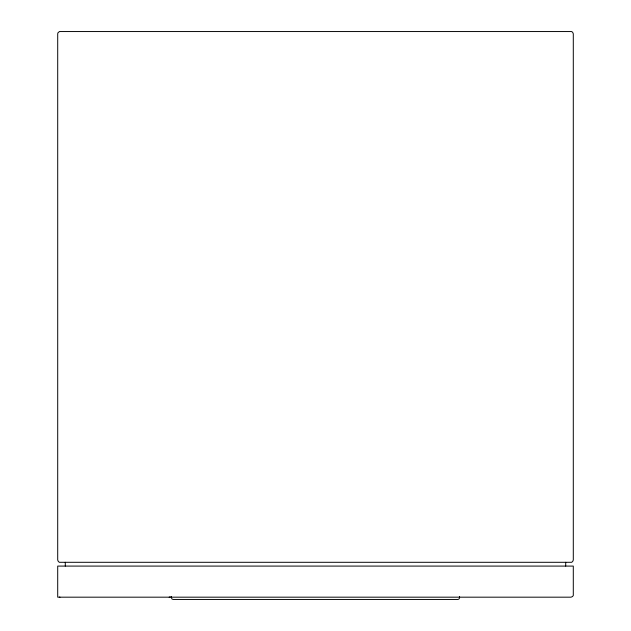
<?xml version="1.0" encoding="UTF-8"?>
<svg xmlns="http://www.w3.org/2000/svg" width="631" height="631" viewBox="0 0 631 631"><rect width="100%" height="100%" fill="white"/><g stroke="black" fill="none" stroke-linecap="round" stroke-linejoin="round"><path stroke-width="0.95" d="M573.216 595.49L572.625 596.508L571.016 597.178L57.705 597.178L57.705 566.086L573.295 566.086L573.295 594.899M459.36 598.693L458.043 599.45L172.957 599.45L171.64 598.693M59.393 31.629L58.013 32.686L57.705 33.822L57.705 560.02L58.375 561.629L59.393 562.221M170.299 596.871L169.163 597.178M571.607 562.221L572.625 561.629L573.295 560.02L573.295 33.822L572.625 32.213L571.607 31.629M59.984 31.55L571.016 31.55M59.984 562.3L571.016 562.3M59.393 597.1L59.984 597.178M565.707 562.3L565.707 566.086M459.557 596.508L459.557 597.936M171.443 596.508L171.443 597.936M65.293 562.3L65.293 566.086"/></g></svg>
